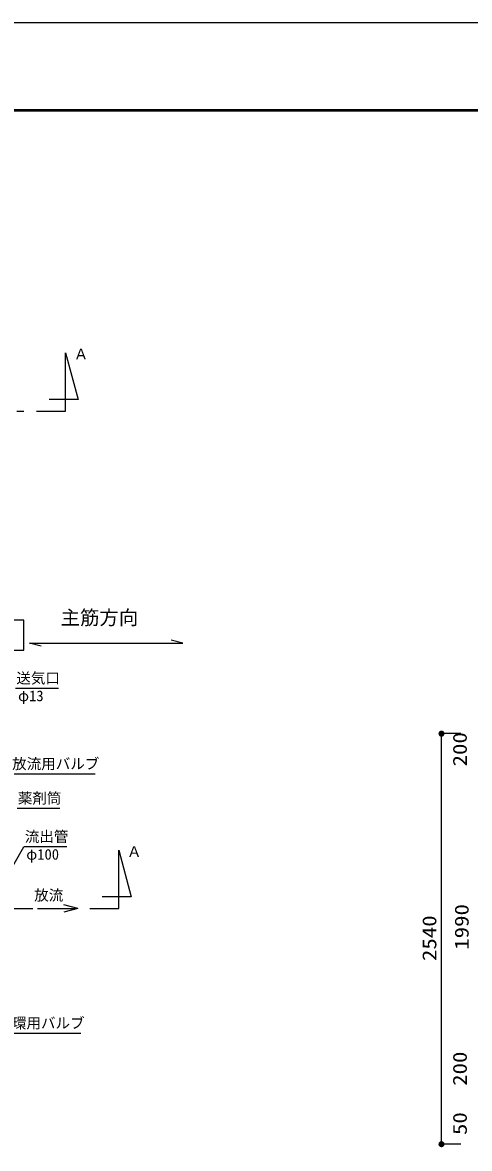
# Model space of a CAD drawing. Units: millimetres, scale not verified. Extents: x -24131 to 8910, y -6308 to 6308.
# Drawn here: x -3374 to -606, y -659 to 6308 of the extents above; entities that cross this region are included whole.
import ezdxf
from ezdxf.enums import TextEntityAlignment as Align

# ---------------------------------------------------------------- set-up
doc = ezdxf.new("R2010")
doc.units = ezdxf.units.MM
doc.header["$LTSCALE"] = 30
doc.linetypes.add('CHAIN1', pattern=[8, 5, -1, 1, -1])
for name, color, linetype, lineweight in [('0-1_空気管', 3, 'Continuous', 25), ('0-B_機器', 2, 'Continuous', 25), ('0-C_文字', 3, 'Continuous', 25), ('1-4_1-3_A-PIPE', 3, 'Continuous', 25), ('1-5_00クル-フ-6寸法', 132, 'Continuous', 25), ('1-9_図面枠', 7, 'Continuous', 25), ('1-A_Axis_waku', 7, 'Continuous', 25)]:
    doc.layers.add(name, color=color, linetype=linetype, lineweight=lineweight)
doc.styles.add('ＭＳ ゴシック', font='')
doc.styles.get('ＭＳ ゴシック').set_extended_font_data('MS Gothic')

msp = doc.modelspace()

# ---------------------------------------------------------------- linework, layer by layer
at = {"layer": '0-1_空気管', "linetype": 'CHAIN1'}
for p, q in [((-6289.91, 3903.46), (-3365.86, 3903.46)), ((-6340.21, 825.61), (-3270.7, 825.61))]:
    msp.add_line(p, q, dxfattribs=at)
at = {"layer": '0-1_空気管', "color": 4}
for p, q in [((-3030.42, 825.61), (-3117.35, 848.9)), ((-3270.7, 825.61), (-3036.66, 825.61)), ((-3030.42, 825.61), (-3117.35, 802.31))]:
    msp.add_line(p, q, dxfattribs=at)
at = {"layer": '0-1_空気管'}
for points in [[(-3286.85, 3903.59), (-3106.85, 3903.59), (-3106.85, 4263.59), (-3029.68, 3975.59), (-3209.68, 3975.59)], [(-2957.64, 825.74), (-2777.64, 825.74), (-2777.64, 1185.74), (-2700.47, 897.74), (-2880.47, 897.74)]]:
    msp.add_lwpolyline(points, dxfattribs=at)
at = {"layer": '0-B_機器', "color": 3}
msp.add_lwpolyline([(-3365.28, 2423.17), (-3365.28, 2609.48), (-5394.61, 2609.48), (-5394.61, 2423.17)], close=True, dxfattribs=at)
at = {"layer": '0-C_文字'}
for p, q in [((-3151.14, 2187.46), (-3417.14, 2187.46)), ((-2923.11, 1657.59), (-3434.11, 1657.59)), ((-3142.01, 1444.63), (-3408.01, 1444.63)), ((-3585.03, 825.61), (-3364.91, 1206.87)), ((-3098.91, 1206.87), (-3364.91, 1206.87)), ((-3013.01, 53.1), (-3525.77, 53.1))]:
    msp.add_line(p, q, dxfattribs=at)
at = {"layer": '1-4_1-3_A-PIPE'}
msp.add_lwpolyline([(-3259.24, 2447.92), (-3331.68, 2467.33), (-2381.68, 2467.33), (-2454.12, 2486.74)], dxfattribs=at)
at = {"layer": '1-5_00クル-フ-6寸法', "color": 4}
for p, q in [((-659.25, 1907.5), (-779.25, 1907.5)), ((-779.25, -632.48), (-779.25, 1907.5)), ((-659.25, -632.48), (-779.25, -632.48))]:
    msp.add_line(p, q, dxfattribs=at)
at = {"layer": '1-5_00クル-フ-6寸法'}
for points in [[(-779.25, 1907.5), (-797.96, 1908.68), (-797.66, 1911.01)], [(-779.25, 1907.5), (-797.96, 1906.32), (-797.96, 1908.68)], [(-779.25, 1907.5), (-797.66, 1903.99), (-797.96, 1906.32)], [(-779.25, 1907.5), (-797.66, 1911.01), (-797.08, 1913.29)], [(-779.25, 1907.5), (-797.08, 1901.71), (-797.66, 1903.99)], [(-779.25, 1907.5), (-797.08, 1913.29), (-796.21, 1915.48)], [(-779.25, 1907.5), (-796.21, 1899.52), (-797.08, 1901.71)], [(-779.25, 1907.5), (-796.21, 1915.48), (-795.08, 1917.55)], [(-779.25, 1907.5), (-795.08, 1897.45), (-796.21, 1899.52)], [(-779.25, 1907.5), (-795.08, 1917.55), (-793.69, 1919.45)], [(-779.25, 1907.5), (-793.69, 1895.55), (-795.08, 1897.45)], [(-779.25, 1907.5), (-793.69, 1919.45), (-792.08, 1921.17)], [(-779.25, 1907.5), (-792.08, 1893.83), (-793.69, 1895.55)], [(-779.25, 1907.5), (-792.08, 1921.17), (-790.27, 1922.67)], [(-779.25, 1907.5), (-790.27, 1892.33), (-792.08, 1893.83)], [(-779.25, 1907.5), (-790.27, 1922.67), (-788.28, 1923.93)], [(-779.25, 1907.5), (-788.28, 1891.07), (-790.27, 1892.33)], [(-779.25, 1907.5), (-788.28, 1923.93), (-786.15, 1924.93)], [(-779.25, 1907.5), (-786.15, 1890.07), (-788.28, 1891.07)], [(-779.25, 1907.5), (-786.15, 1924.93), (-783.91, 1925.66)], [(-779.25, 1907.5), (-783.91, 1889.34), (-786.15, 1890.07)], [(-779.25, 1907.5), (-783.91, 1925.66), (-781.6, 1926.1)], [(-779.25, 1907.5), (-781.6, 1888.9), (-783.91, 1889.34)], [(-779.25, 1907.5), (-781.6, 1926.1), (-779.25, 1926.25)], [(-779.25, 1907.5), (-779.25, 1888.75), (-781.6, 1888.9)], [(-779.25, 1907.5), (-779.25, 1926.25), (-776.9, 1926.1)], [(-779.25, 1907.5), (-776.9, 1926.1), (-774.58, 1925.66)], [(-779.25, 1907.5), (-774.58, 1925.66), (-772.34, 1924.93)], [(-779.25, 1907.5), (-772.34, 1924.93), (-770.21, 1923.93)], [(-779.25, 1907.5), (-770.21, 1923.93), (-768.23, 1922.67)], [(-779.25, 1907.5), (-768.23, 1922.67), (-766.41, 1921.17)], [(-779.25, 1907.5), (-766.41, 1921.17), (-764.8, 1919.45)], [(-779.25, 1907.5), (-764.8, 1919.45), (-763.42, 1917.55)], [(-779.25, 1907.5), (-763.42, 1917.55), (-762.28, 1915.48)], [(-779.25, 1907.5), (-762.28, 1915.48), (-761.41, 1913.29)], [(-779.25, 1907.5), (-761.41, 1913.29), (-760.83, 1911.01)], [(-779.25, 1907.5), (-760.83, 1911.01), (-760.53, 1908.68)], [(-779.25, 1907.5), (-760.53, 1908.68), (-760.53, 1906.32)], [(-779.25, 1907.5), (-776.9, 1888.9), (-779.25, 1888.75)], [(-779.25, 1907.5), (-774.58, 1889.34), (-776.9, 1888.9)], [(-779.25, 1907.5), (-772.34, 1890.07), (-774.58, 1889.34)], [(-779.25, 1907.5), (-770.21, 1891.07), (-772.34, 1890.07)], [(-779.25, 1907.5), (-768.23, 1892.33), (-770.21, 1891.07)], [(-779.25, 1907.5), (-766.41, 1893.83), (-768.23, 1892.33)], [(-779.25, 1907.5), (-764.8, 1895.55), (-766.41, 1893.83)], [(-779.25, 1907.5), (-763.42, 1897.45), (-764.8, 1895.55)], [(-779.25, 1907.5), (-762.28, 1899.52), (-763.42, 1897.45)], [(-779.25, 1907.5), (-761.41, 1901.71), (-762.28, 1899.52)], [(-779.25, 1907.5), (-760.83, 1903.99), (-761.41, 1901.71)], [(-779.25, 1907.5), (-760.53, 1906.32), (-760.83, 1903.99)], [(-779.25, -632.48), (-797.66, -628.96), (-797.08, -626.68)], [(-779.25, -632.48), (-797.08, -626.68), (-796.21, -624.49)], [(-779.25, -632.48), (-796.21, -624.49), (-795.08, -622.43)], [(-779.25, -632.48), (-795.08, -622.43), (-793.69, -620.53)], [(-779.25, -632.48), (-793.69, -620.53), (-792.08, -618.81)], [(-779.25, -632.48), (-792.08, -618.81), (-790.27, -617.31)], [(-779.25, -632.48), (-790.27, -617.31), (-788.28, -616.05)], [(-779.25, -632.48), (-788.28, -616.05), (-786.15, -615.04)], [(-779.25, -632.48), (-786.15, -615.04), (-783.91, -614.32)], [(-779.25, -632.48), (-783.91, -614.32), (-781.6, -613.88)], [(-779.25, -632.48), (-781.6, -613.88), (-779.25, -613.73)], [(-779.25, -632.48), (-779.25, -613.73), (-776.9, -613.88)], [(-779.25, -632.48), (-776.9, -613.88), (-774.58, -614.32)], [(-779.25, -632.48), (-774.58, -614.32), (-772.34, -615.04)], [(-779.25, -632.48), (-772.34, -615.04), (-770.21, -616.05)], [(-779.25, -632.48), (-770.21, -616.05), (-768.23, -617.31)], [(-779.25, -632.48), (-768.23, -617.31), (-766.41, -618.81)], [(-779.25, -632.48), (-766.41, -618.81), (-764.8, -620.53)], [(-779.25, -632.48), (-764.8, -620.53), (-763.42, -622.43)], [(-779.25, -632.48), (-763.42, -622.43), (-762.28, -624.49)], [(-779.25, -632.48), (-762.28, -624.49), (-761.41, -626.68)], [(-779.25, -632.48), (-761.41, -626.68), (-760.83, -628.96)], [(-779.25, -632.48), (-797.96, -631.3), (-797.66, -628.96)], [(-779.25, -632.48), (-797.96, -633.66), (-797.96, -631.3)], [(-779.25, -632.48), (-797.66, -635.99), (-797.96, -633.66)], [(-779.25, -632.48), (-797.08, -638.27), (-797.66, -635.99)], [(-779.25, -632.48), (-796.21, -640.46), (-797.08, -638.27)], [(-779.25, -632.48), (-795.08, -642.52), (-796.21, -640.46)], [(-779.25, -632.48), (-793.69, -644.43), (-795.08, -642.52)], [(-779.25, -632.48), (-792.08, -646.15), (-793.69, -644.43)], [(-779.25, -632.48), (-790.27, -647.65), (-792.08, -646.15)], [(-779.25, -632.48), (-788.28, -648.91), (-790.27, -647.65)], [(-779.25, -632.48), (-786.15, -649.91), (-788.28, -648.91)], [(-779.25, -632.48), (-783.91, -650.64), (-786.15, -649.91)], [(-779.25, -632.48), (-781.6, -651.08), (-783.91, -650.64)], [(-779.25, -632.48), (-779.25, -651.23), (-781.6, -651.08)], [(-779.25, -632.48), (-760.83, -628.96), (-760.53, -631.3)], [(-779.25, -632.48), (-760.53, -631.3), (-760.53, -633.66)], [(-779.25, -632.48), (-776.9, -651.08), (-779.25, -651.23)], [(-779.25, -632.48), (-774.58, -650.64), (-776.9, -651.08)], [(-779.25, -632.48), (-772.34, -649.91), (-774.58, -650.64)], [(-779.25, -632.48), (-770.21, -648.91), (-772.34, -649.91)], [(-779.25, -632.48), (-768.23, -647.65), (-770.21, -648.91)], [(-779.25, -632.48), (-766.41, -646.15), (-768.23, -647.65)], [(-779.25, -632.48), (-764.8, -644.43), (-766.41, -646.15)], [(-779.25, -632.48), (-763.42, -642.52), (-764.8, -644.43)], [(-779.25, -632.48), (-762.28, -640.46), (-763.42, -642.52)], [(-779.25, -632.48), (-761.41, -638.27), (-762.28, -640.46)], [(-779.25, -632.48), (-760.83, -635.99), (-761.41, -638.27)], [(-779.25, -632.48), (-760.53, -633.66), (-760.83, -635.99)]]:
    msp.add_solid(points, dxfattribs=at)
at = {"layer": '1-9_図面枠'}
msp.add_lwpolyline([(-8910, -6307.5), (-8910, 6307.5), (8910, 6307.5), (8910, -6307.5)], close=True, dxfattribs=at)
at = {"layer": '1-A_Axis_waku'}
for p, q in [((-7778.4, 5769.9), (8408.4, 5769.9)), ((-7777.8, 5769.3), (8407.8, 5769.3)), ((-7777.2, 5768.7), (8407.2, 5768.7)), ((-7776.6, 5768.1), (8406.6, 5768.1)), ((-7776, 5767.5), (8406, 5767.5)), ((-7775.4, 5766.9), (8405.4, 5766.9)), ((-7774.8, 5766.3), (8404.8, 5766.3)), ((-7774.2, 5765.7), (8404.2, 5765.7)), ((-7773.6, 5765.1), (8403.6, 5765.1)), ((-7773, 5764.5), (8403, 5764.5)), ((-7772.4, 5763.9), (8402.4, 5763.9)), ((-7771.8, 5763.3), (8401.8, 5763.3)), ((-7771.2, 5762.7), (8401.2, 5762.7)), ((-7770.6, 5762.1), (8400.6, 5762.1)), ((-7770, 5761.5), (8400, 5761.5))]:
    msp.add_line(p, q, dxfattribs=at)

# ---------------------------------------------------------------- texts
at = {"layer": '0-1_空気管', "color": 4, "style": 'ＭＳ ゴシック'}
for s, p in [('Ａ', (-3056.52, 4203.14)), ('Ａ', (-2727.31, 1125.29)), ('放流', (-3301.91, 855))]:
    msp.add_text(s, height=65.98, dxfattribs=at).set_placement(p, align=Align.BOTTOM_LEFT)
at = {"layer": '0-C_文字', "color": 4, "style": 'ＭＳ ゴシック'}
for s, p in [('送気口', (-3412.14, 2198.46)), ('φ13', (-3401.54, 2088.66)), ('放流用バルブ', (-3438.11, 1668.59)), ('薬剤筒', (-3403.01, 1455.63)), ('流出管', (-3359.91, 1217.87)), ('φ100', (-3350.82, 1108.07)), ('循環用バルブ', (-3529.77, 64.1))]:
    msp.add_text(s, height=65.98, dxfattribs=at).set_placement(p, align=Align.BOTTOM_LEFT)
at = {"layer": '1-4_1-3_A-PIPE', "color": 4, "style": 'ＭＳ ゴシック'}
msp.add_text('主筋方向', height=87.98, dxfattribs=at).set_placement((-3137.58, 2555.35), align=Align.BOTTOM_LEFT)
at = {"layer": '1-5_00クル-フ-6寸法', "color": 3, "style": 'ＭＳ ゴシック', "width": 1.2}
for s, p in [('200', (-596.34, 1704.64)), ('1990', (-585.09, 570.23)), ('2540', (-785.09, 500.37)), ('200', (-596.34, -271.78)), ('50', (-596.34, -576.05))]:
    msp.add_text(s, height=86.66, rotation=90, dxfattribs=at).set_placement(p, align=Align.BOTTOM_LEFT)

doc.saveas('drawing.dxf')
